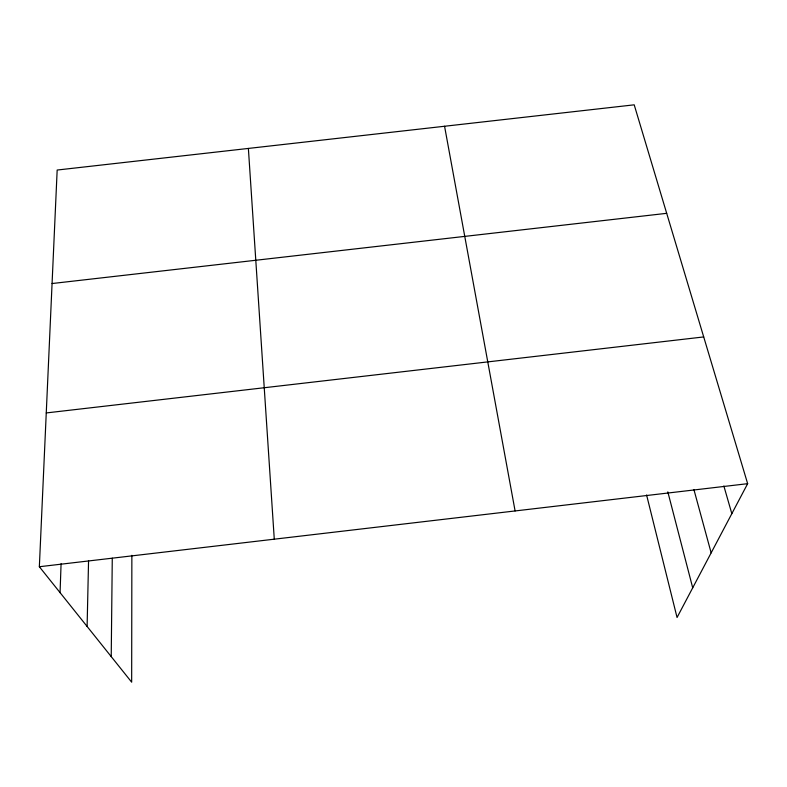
<?xml version="1.0" encoding="UTF-8"?>
<svg xmlns="http://www.w3.org/2000/svg" width="787" height="787" viewBox="0 0 787 787"><rect width="100%" height="100%" fill="white"/><g stroke="black" fill="none" stroke-linecap="round" stroke-linejoin="round"><path stroke-width="1.18" d="M131.862 555.317L131.665 682.172L39.35 566.729L57.166 170.041L634.204 104.828L747.65 483.68L677.056 617.49L646.589 494.974M111.223 656.604L112.275 558.17M87.111 626.452L88.557 560.708M60.068 592.641L61.081 563.689M39.35 566.729L747.65 483.68M46.256 412.939L703.706 336.934M52.07 283.536L666.687 213.326M723.863 485.992L731.831 513.675M693.957 489.73L711.153 552.858M667.819 491.865L692.708 587.82M444.566 126.254L515.101 510.95M248.377 148.428L274.279 539.184"/></g></svg>
